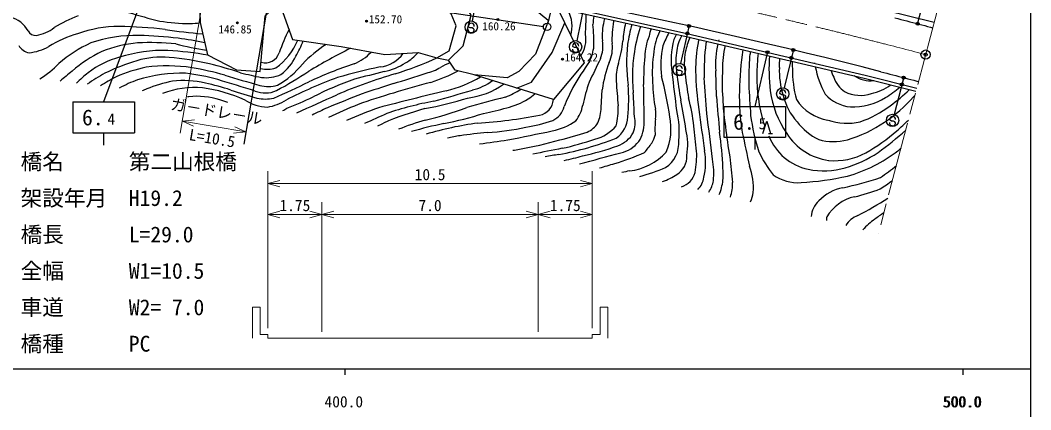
# Model space of a CAD drawing. Units: millimetres, scale not verified, with parts at other scales. Extents: x 40000 to 680000, y 20000 to 380000.
# Drawn here: x 415486 to 579000, y 198357 to 261376 of the extents above; entities that cross this region are included whole.
import ezdxf
from ezdxf.enums import TextEntityAlignment as Align

# ---------------------------------------------------------------- set-up
doc = ezdxf.new("R2010")
doc.units = ezdxf.units.MM
doc.header["$LTSCALE"] = 1000
doc.header["$PDMODE"] = 32
doc.header["$PDSIZE"] = 500
doc.linetypes.add('CHAIN', pattern=[18.5, 12, -1.5, 3.5, -1.5])
for name, color, linetype, lineweight in [('M-BGD', 7, 'Continuous', 25), ('M-BMK', 2, 'CHAIN', 13), ('M-BMK-ROW', 30, 'Continuous', 25), ('M-BMK-SRVR', 3, 'Continuous', 25), ('M-STR-HTXT', 7, 'Continuous', 13), ('M-STR-STRC', 7, 'Continuous', 25), ('M-TTL-BAND', 7, 'Continuous', 25)]:
    doc.layers.add(name, color=color, linetype=linetype, lineweight=lineweight)
doc.styles.add('@ＭＳ ゴシック', font='')
doc.styles.add('ＭＳ ゴシック', font='')
doc.styles.get('@ＭＳ ゴシック').set_extended_font_data('@MS Gothic')
doc.styles.get('ＭＳ ゴシック').set_extended_font_data('MS Gothic')

msp = doc.modelspace()

# ---------------------------------------------------------------- linework, layer by layer
at = {"layer": 'M-BGD'}
for p, q in [((456648, 270739), (451678, 241338)), ((450582, 261011), (450654, 260889)), ((471500, 261282), (471572, 261161)), ((503185, 255127), (503257, 255006)), ((528139, 249052), (528013, 253175)), ((509501, 247231), (509648, 250124)), ((536537, 243042), (537205, 243042))]:
    msp.add_line(p, q, dxfattribs=at)
for points in [[(458421, 282523), (493740, 276612), (507338, 274011), (539122, 267119), (563371, 261069)], [(456814, 271725), (486041, 266801), (505150, 263254), (523353, 259252), (552183, 252501), (560549, 250366)], [(456754, 271318), (485956, 266308), (505051, 262764), (523243, 258765), (552064, 252016), (560422, 249882)], [(454006, 268299), (457994, 262627), (459551, 258276), (467434, 257102), (474485, 255822), (479853, 256178), (482891, 255268), (484911, 256397), (486044, 260450), (485212, 262384), (482464, 264832), (474548, 265766), (469940, 265285)], [(482891, 255268), (484786, 254898), (487150, 257216), (488478, 262166), (486093, 266282)], [(444512, 264430), (444576, 260982), (445793, 255769), (450455, 253326), (454336, 253065), (455145, 262101), (457132, 263854)], [(502487, 263240), (506711, 254479), (501765, 248546), (488937, 252532)], [(556990, 261759), (557474, 261635), (557958, 261510), (558443, 261385), (558927, 261260), (559411, 261135), (559895, 261009), (560379, 260883), (560862, 260757), (561346, 260631), (561830, 260504), (562313, 260377), (562797, 260250), (563103, 260169)], [(500976, 261352), (498869, 255898), (496163, 253103), (494263, 252068), (488937, 252532), (485847, 253301), (484786, 254898)], [(495804, 250398), (498215, 251377), (501565, 256136), (503594, 260943)], [(554753, 253042), (555238, 252917), (555722, 252793), (556206, 252668), (556690, 252543), (557174, 252417), (557658, 252292), (558142, 252166), (558626, 252040), (559109, 251913), (559593, 251787), (560077, 251660), (560560, 251532), (560866, 251452)], [(535667, 243042), (536269, 245048), (536871, 243042)]]:
    msp.add_lwpolyline(points, dxfattribs=at)
for centre, radius in [((492786, 261486), 150), ((450618, 260950), 150), ((450618, 260950), 120), ((450618, 260950), 100), ((450618, 260950), 90), ((450618, 260950), 60), ((450618, 260950), 30), ((471536, 261221), 150), ((471536, 261221), 120), ((471536, 261221), 100), ((471536, 261221), 90), ((471536, 261221), 60), ((471536, 261221), 30), ((492786, 261486), 120), ((503221, 255067), 150), ((503221, 255067), 120), ((503221, 255067), 100), ((503221, 255067), 90), ((503221, 255067), 60), ((503221, 255067), 30)]:
    msp.add_circle(centre, radius, dxfattribs=at)
for centre, radius, start, end in [((459518, 267740), 40919, 335.5233, 335.5233), ((459518, 267740), 40919, 334.599, 334.599), ((319776, -662794), 945500, 75.60996, 81.65752), ((562864, 340274), 100294, 229.37306, 231.89774), ((413132, 257802), 4065, 26.82251, 79.65915), ((437173, 232632), 31951, 112.7045, 120.42085), ((466771, 375976), 118273, 253.41681, 255.94903), ((499639, 260397), 5146, 343.34376, 29.58484), ((370669, 266101), 136460, 357.06155, 358.41155), ((520192, 259940), 12069, 169.94043, 176.50535), ((521889, 259461), 12078, 169.4505, 171.71679), ((417097, 265194), 6347, 279.19927, 307.87754), ((431624, 240088), 20292, 90.4206, 109.71467), ((429123, 168262), 92148, 83.87575, 88.5378), ((442724, 288189), 27348, 260.17421, 270.48703), ((442868, 271256), 10415, 270.48703, 279.43826), ((475736, 257306), 32584, 359.75576, 5.9347), ((519865, 258816), 10211, 166.49073, 184.21154), ((526990, 258331), 15754, 169.51609, 182.71267), ((643256, 218679), 138447, 162.05453, 162.11502), ((528434, 257333), 15431, 166.54883, 177.54989), ((537288, 254189), 23745, 164.09238, 172.13312), ((538705, 252603), 24119, 161.59728, 172.72594), ((563780, 242998), 50958, 160.05135, 160.24996), ((529485, 256025), 12564, 161.49891, 167.29979), ((418009, 260379), 1454, 210.72249, 274.03851), ((429613, 242197), 17669, 105.87913, 122.46297), ((434112, 236618), 22286, 88.41193, 108.90248), ((433903, 201714), 57187, 82.83751, 89.17127), ((452118, 346687), 87795, 261.37692, 265.34731), ((432720, 196571), 62439, 78.34276, 82.34963), ((487347, 245527), 31780, 153.18748, 160.52899), ((502186, 258296), 4833, 325.77377, 9.64528), ((526912, 255006), 10396, 158.67243, 177.3412), ((527402, 255386), 9433, 154.05996, 174.32749), ((523063, 258461), 4275, 163.10927, 165.76942), ((543999, 247522), 26382, 153.285, 158.39188), ((569166, 236991), 52408, 155.03142, 156.07891), ((529551, 255231), 7939, 152.28881, 173.68166), ((545009, 250906), 22549, 159.9723, 166.34261), ((417457, 258664), 2626, 212.32574, 258.09151), ((415626, 265810), 9801, 277.55745, 297.34981), ((436505, 237150), 22689, 115.06709, 130.58904), ((436147, 237979), 19796, 94.82346, 112.12802), ((436421, 216239), 41511, 84.13401, 92.67583), ((459345, 336210), 80866, 256.6425, 260.22633), ((450805, 262076), 10365, 305.6798, 337.73929), ((445519, 264225), 16940, 329.23526, 338.50489), ((476277, 239963), 20828, 122.81919, 136.58402), ((521385, 153498), 115894, 116.92009, 120.72399), ((500384, 258153), 7997, 334.3911, 352.91789), ((504533, 257137), 5231, 337.72534, 10.22659), ((506085, 256855), 5220, 333.691, 8.03802), ((488363, 261019), 24839, 344.48581, 353.0028), ((540014, 254466), 26416, 173.53761, 187.77387), ((533495, 254099), 14371, 167.3862, 187.24986), ((533488, 254887), 12680, 164.66236, 188.94295), ((547942, 253503), 23175, 169.48348, 180.88401), ((541368, 253533), 16746, 163.5288, 165.47495), ((560451, 252960), 34323, 172.25025, 181.52314), ((542763, 254671), 16581, 168.42656, 169.86444), ((543756, 254082), 15769, 167.24861, 183.29672), ((543756, 254082), 15769, 164.82636, 165.43176), ((546994, 253308), 17892, 168.74009, 181.39519), ((565032, 250709), 36103, 169.49523, 170.28583), ((438386, 236371), 22176, 115.9241, 130.87118), ((435153, 241790), 14078, 104.72573, 128.0577), ((438976, 231043), 25463, 89.1213, 106.89832), ((438374, 241441), 13978, 85.07082, 106.77973), ((433859, 182739), 73968, 80.64939, 85.72975), ((436169, 213948), 41560, 76.17435, 85.29928), ((455118, 256859), 2384, 254.23893, 341.94899), ((453271, 258647), 7471, 306.17694, 335.59513), ((466657, 261316), 7565, 292.27306, 317.72726), ((473176, 259016), 5221, 276.10501, 324.96456), ((455964, 316011), 66444, 287.70446, 293.90788), ((473647, 261480), 8163, 301.01144, 319.48995), ((2257575, -593349), 1943235, 154.11, 154.23445), ((534417, 252679), 19860, 171.37746, 181.36799), ((568400, 251192), 52051, 175.26553, 180.23645), ((540261, 252913), 22505, 171.29703, 184.06467), ((531993, 254629), 10437, 171.87078, 190.00604), ((533470, 254363), 10539, 169.79312, 189.38777), ((581444, 249140), 49601, 171.32928, 179.06718), ((602903, 251258), 69538, 176.44453, 180.20774), ((621347, 239245), 89351, 168.97705, 169.47237), ((558791, 252654), 24114, 171.94911, 180.36972), ((563292, 253251), 26652, 174.93651, 187.05441), ((245230, 268480), 293457, 357.11558, 357.40995), ((407244, 268947), 20553, 303.82732, 314.86576), ((444858, 220503), 35897, 107.04125, 115.88197), ((441582, 227484), 26899, 102.29535, 113.13548), ((439318, 226757), 27230, 81.62139, 97.30891), ((432072, 191911), 62795, 74.75719, 79.71305), ((430923, 190578), 65508, 72.01895, 76.60393), ((455370, 258797), 5349, 259.31894, 286.06408), ((450386, 262937), 13813, 299.11468, 321.17887), ((487927, 197415), 59802, 107.92227, 115.47613), ((501198, 128647), 128155, 102.37544, 105.55233), ((472071, 263731), 10906, 282.31375, 302.01289), ((479549, 260376), 7715, 282.19152, 300.81226), ((487528, 246997), 7863, 108.1984, 120.81226), ((553813, 222280), 56453, 144.95394, 150.01328), ((529892, 247357), 20433, 159.4126, 172.2163), ((519167, 252015), 7264, 161.04118, 184.03672), ((552165, 253272), 13856, 178.17751, 197.04196), ((557399, 254583), 16999, 179.44639, 183.4096), ((558654, 253397), 18224, 179.4508, 195.42456), ((559162, 256710), 15297, 188.35713, 188.65452), ((559162, 256710), 15297, 190.68686, 208.52733), ((481634, 182922), 90922, 129.43937, 131.02642), ((454290, 219052), 43792, 129.43325, 132.73453), ((443497, 226698), 29766, 118.73187, 125.22291), ((443425, 228010), 27206, 117.14403, 123.26401), ((441694, 228469), 24338, 88.70085, 107.23021), ((438589, 220831), 32178, 73.98105, 83.47476), ((595422, 738855), 508042, 253.19991, 253.86673), ((463242, 298301), 46999, 255.08546, 259.31708), ((455211, 258005), 5928, 263.39855, 294.62417), ((422193, 313837), 72695, 298.56333, 303.36664), ((493047, 180802), 75972, 110.18202, 117.00512), ((489546, 195576), 59703, 109.55951, 116.54975), ((499386, 173462), 82582, 106.32771, 113.30231), ((665910, -502885), 779843, 104.21608, 104.58311), ((424975, 418585), 175019, 286.90667, 288.73081), ((471967, 281276), 31558, 288.35532, 297.08553), ((479502, 270180), 20795, 283.66939, 300.22303), ((542431, 252026), 27870, 179.63233, 184.96789), ((469190, 238420), 51934, 8.10786, 15.48489), ((207537, 210480), 316285, 6.58767, 7.71068), ((578630, 259019), 57252, 186.22066, 190.67097), ((606438, 262511), 83948, 186.74994, 189.4015), ((570926, 253858), 46162, 180.88401, 188.61142), ((350194, 236369), 176643, 3.21117, 5.09229), ((566481, 251175), 37412, 177.39973, 184.57425), ((560104, 252174), 25428, 179.26924, 196.72909), ((553902, 255977), 7759, 200.26418, 209.39731), ((551278, 253410), 4318, 196.70871, 236.28007), ((553066, 256192), 4608, 234.24373, 276.96798), ((440767, 233656), 19121, 109.18184, 118.91112), ((451496, 212447), 40877, 112.34959, 113.49186), ((444911, 228217), 23788, 101.64891, 112.12434), ((443720, 236144), 14341, 84.89288, 111.25079), ((441866, 235368), 16242, 77.26551, 96.21143), ((441694, 225880), 24769, 65.76005, 82.33652), ((436108, 208970), 43261, 71.88516, 77.53434), ((350678, -77101), 342809, 72.541, 73.59972), ((455595, 255789), 5147, 254.86492, 287.08039), ((401021, 377307), 139984, 293.35159, 295.9173), ((569845, -41005), 306877, 107.83155, 108.8314), ((538512, 42301), 216552, 105.15344, 106.81019), ((486434, 261135), 12434, 276.65345, 305.79916), ((486673, 258451), 8600, 283.4808, 307.34825), ((491686, 253373), 3080, 311.03293, 311.03294), ((489839, 260429), 12207, 289.90469, 302.97031), ((548808, 228329), 49171, 153.20509, 157.13927), ((543126, 239545), 37499, 161.64179, 167.54261), ((2541496, 397582), 2034825, 184.11676, 184.22926), ((486722, 248553), 27220, 354.04049, 4.93118), ((264070, 244206), 252372, 0.15122, 1.53758), ((540042, 251527), 22230, 180.54009, 191.72821), ((838213, 267270), 305281, 183.05399, 183.99733), ((551664, 257002), 7649, 281.62599, 307.45922), ((543867, 267353), 21851, 302.18434, 309.71557), ((444049, 234829), 14228, 95.23203, 96.06507), ((444026, 236691), 12372, 72.22053, 95.91149), ((475161, 324189), 78401, 250.94044, 254.18236), ((455152, 253965), 4363, 248.15117, 294.34399), ((455074, 254976), 6350, 258.33308, 283.03257), ((436601, 302907), 59977, 291.55008, 295.96482), ((152313, 947067), 765323, 293.72435, 294.25595), ((532268, 87467), 173253, 110.78387, 112.77002), ((504509, 151054), 102619, 106.19666, 109.55844), ((687099, -580473), 854823, 103.71573, 104.47237), ((469034, 310110), 64155, 280.72131, 287.07868), ((389737, 576562), 341138, 285.7656, 286.85986), ((984206, -1551797), 1866280, 105.2284, 105.42761), ((491160, 259321), 12504, 284.06127, 301.31772), ((494121, 254454), 6808, 301.31772, 313.02673), ((498969, 248765), 2805, 281.40603, 355.53076), ((434501, 243475), 80400, 1.66606, 4.37835), ((495283, 240966), 29397, 6.43628, 15.44959), ((800569, 270333), 273260, 184.46672, 185.68985), ((567947, 249115), 36107, 178.67857, 189.39137), ((552402, 252016), 15694, 187.46087, 214.75895), ((548791, 251694), 10182, 194.11576, 221.575), ((547309, 252514), 7379, 212.5002, 261.2634), ((550496, 253826), 6507, 222.80531, 263.89582), ((551413, 254847), 5630, 243.26964, 288.56668), ((550119, 257726), 10375, 268.25967, 301.27721), ((543315, 263373), 22057, 303.07613, 319.22095), ((537318, 273047), 31772, 306.5677, 313.90478), ((350120, 440376), 284067, 317.63777, 317.70672), ((431648, 195143), 55722, 71.79602, 73.1464), ((455838, 254689), 7384, 237.4365, 267.15822), ((454147, 255396), 8190, 279.30867, 302.53064), ((455564, 251790), 5586, 295.843, 303.31236), ((556062, 50874), 216343, 114.83007, 115.56536), ((541705, 80858), 181584, 113.20547, 114.86196), ((506704, 156917), 96229, 110.20566, 113.53597), ((494634, 196978), 51927, 105.25796, 113.11967), ((491004, 199456), 49550, 99.97026, 109.08559), ((468313, 299990), 56216, 283.04574, 290.21355), ((436364, 478101), 238042, 283.13404, 284.06127), ((500217, 248246), 3382, 294.90949, 346.05122), ((500521, 248751), 6092, 323.05466, 349.43283), ((500777, 247811), 8743, 339.54928, 356.19566), ((502556, 246799), 9683, 345.07137, 4.26471), ((511585, 246184), 6741, 353.18764, 7.02421), ((-38830, 145824), 570499, 9.87907, 10.36003), ((1029442, 313792), 508569, 187.55282, 188.31518), ((557964, 249135), 28791, 181.87834, 190.03011), ((545215, 262299), 18435, 289.65242, 306.75685), ((1493566, -2009792), 2475430, 114.30225, 114.39352), ((471455, 307465), 64061, 281.31965, 287.2517), ((484151, 325990), 81439, 273.76393, 280.88079), ((509536, 245838), 4260, 303.88733, 358.49881), ((510297, 244799), 4681, 339.66577, 12.50532), ((531746, 243776), 13563, 173.18764, 184.11144), ((510719, 243867), 10064, 337.60996, 10.75702), ((507197, 243438), 14913, 354.05249, 12.89269), ((246905, 206865), 282417, 6.51302, 8.0193), ((564620, 249874), 31188, 187.15535, 198.27699), ((347144, 493828), 279646, 296.8331, 297.03305), ((501857, 177807), 70569, 107.18854, 110.91026), ((500008, 168250), 78054, 101.81279, 105.78122), ((496969, 189538), 55693, 97.71063, 106.48934), ((486340, 300257), 57261, 274.74716, 281.05028), ((493246, 268679), 24954, 279.38287, 289.65916), ((499405, 253958), 10699, 281.66711, 304.015), ((505716, 246824), 3855, 293.276, 327.56027), ((506952, 248400), 6432, 283.76112, 320.45371), ((511183, 244674), 5261, 326.25204, 2.15189), ((512891, 241249), 10606, 350.47412, 13.38254), ((-291694, 154957), 821060, 5.95779, 6.24428), ((587424, 249818), 58091, 185.62906, 190.47818), ((549375, 251352), 10412, 218.03418, 243.26484), ((549304, 254354), 9649, 251.16182, 282.63742), ((543454, 262350), 21128, 286.11433, 304.27434), ((514971, 290125), 63018, 312.24211, 314.57106), ((490824, 215075), 27937, 98.5813, 102.81853), ((500133, 142043), 101555, 95.11514, 97.62652), ((-16129, 3813780), 3608071, 278.06076, 278.13422), ((388244, 778379), 546772, 281.19362, 281.96194), ((486069, 300563), 60891, 279.62361, 285.95088), ((493732, 288507), 49653, 280.32987, 291.47774), ((488616, 300137), 59826, 283.71729, 288.13654), ((492880, 287429), 47890, 282.39729, 289.01389), ((510670, 245422), 4603, 288.89746, 330.75049), ((514954, 243390), 3316, 325.42092, 349.8122), ((470022, 234951), 59217, 2.41328, 8.04792), ((780172, 293255), 252847, 191.41249, 192.67162), ((544822, 245860), 8800, 201.41273, 257.7932), ((547625, 248210), 9608, 212.35446, 262.0486), ((547007, 250614), 8868, 254.85949, 285.10448), ((537244, 266565), 30609, 299.48246, 311.02407), ((523283, 282646), 52756, 305.98376, 312.26906), ((486423, 289449), 49897, 280.11813, 281.35753), ((576191, -129677), 377465, 101.1556, 101.88821), ((494356, 291851), 53816, 283.02871, 289.32021), ((511794, 244557), 4694, 280.55557, 323.2984), ((502672, 251857), 18234, 319.25095, 325.42092), ((517328, 241470), 4721, 303.29963, 5.13318), ((533788, 268094), 36558, 310.44321, 311.48158), ((637795, -574786), 825584, 99.42253, 99.57685), ((478423, 346302), 110505, 283.10828, 284.71262), ((396177, 661321), 437181, 284.54953, 285.45171), ((498144, 282637), 46456, 286.93344, 293.25435), ((512895, 246665), 9736, 277.00407, 317.06637), ((520036, 239308), 3320, 300.34215, 3.2153), ((508392, 239586), 16549, 350.05498, 2.05449), ((516121, 238357), 10273, 346.55212, 10.58499), ((515125, 236663), 12574, 354.25064, 10.24608), ((637589, 248489), 107685, 184.91977, 187.11964), ((551758, 247906), 18484, 205.0028, 218.62557), ((547275, 249263), 10613, 264.71091, 298.31607), ((543060, 257309), 20664, 286.66856, 302.88514), ((543097, 258717), 23405, 285.46697, 307.99056), ((458401, 418627), 188133, 285.67248, 286.44942), ((503097, 279896), 45589, 286.09356, 291.65435), ((521825, 236455), 7427, 354.78589, 7.65853), ((523981, 234270), 10133, 355.58662, 20.32225), ((545432, 250256), 13230, 259.23513, 285.58991), ((532421, 268583), 39507, 304.28663, 308.93953), ((833381, -1190147), 1462431, 102.6112, 102.66135), ((516548, 243754), 8952, 288.8041, 305.23962), ((521403, 237675), 3423, 288.53597, 343.94025), ((522701, 236450), 3446, 314.60483, 351.9589), ((519548, 236662), 9714, 340.36907, 354.78589), ((541291, 241944), 6848, 234.52755, 274.45556), ((539414, 280059), 45006, 273.06826, 282.73903), ((539177, 280800), 47461, 281.42708, 289.061), ((539543, 258192), 28430, 302.0574, 306.91786), ((523133, 236156), 4566, 325.73511, 350.50529), ((524193, 234854), 6549, 341.44743, 2.51851), ((550156, 226873), 7572, 102.01153, 135.90876), ((544545, 259511), 27343, 282.49416, 291.65035), ((524619, 235198), 4458, 333.25722, 336.18961), ((529381, 234082), 4740, 333.98392, 352.83146), ((552047, 225938), 7058, 102.98494, 149.19382), ((520224, 288597), 66384, 297.61547, 302.47134), ((547126, 229380), 3665, 131.07956, 176.58121), ((560455, 227884), 14565, 173.4242, 175.69693), ((552435, 226036), 4007, 111.05653, 147.65035), ((559389, 220952), 9966, 124.40511, 139.2428), ((578057, 196573), 40661, 124.13325, 126.69867)]:
    msp.add_arc(centre, radius, start, end, dxfattribs=at)
at = {"layer": 'M-BMK'}
msp.add_line((577921, 316273), (554338, 226799), dxfattribs=at)
msp.add_lwpolyline([(555872, 257401), (556356, 257276), (556840, 257152), (557324, 257027), (557808, 256902), (558292, 256776), (558776, 256650), (559260, 256525), (559744, 256398), (560228, 256272), (560711, 256145), (561195, 256018), (561679, 255891), (561984, 255811)], dxfattribs=at)
msp.add_arc((319776, -662794), 950000, 75.60996, 97.71992, dxfattribs=at)
at = {"layer": 'M-BMK-ROW'}
for p, q in [((500134, 260283), (455343, 267041)), ((501267, 262713), (500864, 260894))]:
    msp.add_line(p, q, dxfattribs=at)
msp.add_circle((500734, 260308), 600, dxfattribs=at)
at = {"layer": 'M-BMK-SRVR'}
msp.add_circle((561984, 255811), 750, dxfattribs=at)
msp.add_point((561984, 255811), dxfattribs=at)
at = {"layer": 'M-STR-HTXT'}
for p, q in [((446355, 272478), (441385, 243078)), ((443710, 245238), (441719, 245050)), ((441719, 245050), (452011, 243310)), ((441719, 245050), (443537, 244217)), ((452011, 243310), (450192, 244142)), ((450020, 243122), (452011, 243310)), ((455554, 211548), (455554, 236948)), ((457485, 235466), (455554, 234948)), ((508054, 234948), (506122, 235466)), ((508054, 211548), (508054, 236948)), ((455554, 234948), (508054, 234948)), ((455554, 234948), (457485, 234431)), ((506122, 234431), (508054, 234948)), ((464304, 210948), (464304, 231948)), ((499304, 210948), (499304, 231948)), ((457485, 230466), (455554, 229948)), ((455554, 229948), (464304, 229948)), ((455554, 229948), (457485, 229431)), ((464304, 229948), (462372, 230466)), ((462372, 229431), (464304, 229948)), ((466235, 230466), (464304, 229948)), ((464304, 229948), (499304, 229948)), ((464304, 229948), (466235, 229431)), ((499304, 229948), (497372, 230466)), ((497372, 229431), (499304, 229948)), ((501235, 230466), (499304, 229948)), ((499304, 229948), (508054, 229948)), ((499304, 229948), (501235, 229431)), ((508054, 229948), (506122, 230466)), ((506122, 229431), (508054, 229948)), ((453054, 214948), (453054, 209948)), ((454304, 214948), (453054, 214948)), ((454304, 210548), (454304, 214948)), ((509304, 210548), (509304, 214948)), ((510554, 214948), (509304, 214948)), ((510554, 214948), (510554, 209948)), ((455554, 210548), (454304, 210548)), ((455554, 209948), (455554, 210548)), ((455554, 209948), (464304, 209948)), ((464304, 209948), (499304, 209948)), ((499304, 209948), (508054, 209948)), ((508054, 209948), (508054, 210548)), ((509304, 210548), (508054, 210548))]:
    msp.add_line(p, q, dxfattribs=at)
at = {"layer": 'M-STR-STRC'}
for p, q in [((438672, 274148), (428978, 248153)), ((489719, 267155), (488637, 261234)), ((560739, 260944), (562192, 266516)), ((506722, 263887), (505545, 258049)), ((488058, 260261), (487958, 260379)), ((488302, 260121), (488058, 260261)), ((488603, 260119), (488302, 260121)), ((488848, 260007), (488603, 260119)), ((488954, 259871), (488848, 260007)), ((523663, 260307), (522348, 254353)), ((504947, 257079), (504848, 257197)), ((505192, 256940), (504947, 257079)), ((505493, 256938), (505192, 256940)), ((505738, 256826), (505493, 256938)), ((505844, 256690), (505738, 256826)), ((536359, 256053), (534329, 247439)), ((540535, 256418), (539097, 250431)), ((521732, 253387), (521633, 253505)), ((521977, 253248), (521732, 253387)), ((522278, 253246), (521977, 253248)), ((522523, 253134), (522278, 253246)), ((522629, 252998), (522523, 253134)), ((558393, 251945), (556880, 246142)), ((538464, 249469), (538364, 249587)), ((538709, 249330), (538464, 249469)), ((539010, 249327), (538709, 249330)), ((539255, 249216), (539010, 249327)), ((539361, 249079), (539255, 249216)), ((423978, 248153), (433978, 248153)), ((423978, 248153), (423978, 243153)), ((433978, 248153), (433978, 243153)), ((529329, 247439), (539329, 247439)), ((529329, 247439), (529329, 242439)), ((539329, 247439), (539329, 242439)), ((556228, 245186), (556129, 245304)), ((556473, 245046), (556228, 245186)), ((556774, 245044), (556473, 245046)), ((557019, 244932), (556774, 245044)), ((557125, 244796), (557019, 244932)), ((423978, 243153), (433978, 243153)), ((428978, 243153), (428978, 241153)), ((529329, 242439), (539329, 242439)), ((534329, 242439), (534329, 240439))]:
    msp.add_line(p, q, dxfattribs=at)
for centre, radius in [((488457, 260250), 1000), ((523695, 260454), 150), ((523695, 260454), 120), ((523695, 260454), 90), ((523695, 260454), 60), ((523695, 260454), 30), ((560702, 260799), 150), ((560702, 260799), 120), ((560702, 260799), 90), ((560702, 260799), 60), ((560702, 260799), 30), ((523426, 259235), 150), ((523426, 259235), 120), ((523426, 259235), 90), ((523426, 259235), 60), ((523426, 259235), 30), ((505347, 257069), 1000), ((536394, 256199), 150), ((536394, 256199), 120), ((536394, 256199), 90), ((536394, 256199), 60), ((536394, 256199), 30), ((540265, 255292), 150), ((540265, 255292), 120), ((540265, 255292), 90), ((540265, 255292), 60), ((540265, 255292), 30), ((540570, 256564), 150), ((540570, 256564), 120), ((540570, 256564), 90), ((540570, 256564), 60), ((540570, 256564), 30), ((522132, 253377), 1000), ((558431, 252090), 150), ((558431, 252090), 120), ((558431, 252090), 90), ((558431, 252090), 60), ((558431, 252090), 30), ((538864, 249458), 1000), ((558141, 250981), 150), ((558141, 250981), 120), ((558141, 250981), 90), ((558141, 250981), 60), ((558141, 250981), 30), ((556628, 245175), 1000)]:
    msp.add_circle(centre, radius, dxfattribs=at)
for centre, start, end in [((488458, 260375), 359.55488, 179.55488), ((488454, 259875), 179.55488, 359.55488), ((505348, 257194), 359.55488, 179.55488), ((505344, 256694), 179.55488, 359.55488), ((522133, 253502), 359.55488, 179.55488), ((522129, 253002), 179.55488, 359.55488), ((538861, 249083), 179.55488, 359.55488), ((538864, 249583), 359.55488, 179.55488), ((556629, 245300), 359.55488, 179.55488), ((556625, 244800), 179.55488, 359.55488)]:
    msp.add_arc(centre, 500, start, end, dxfattribs=at)
for p in [(523695, 260454), (560702, 260799), (523426, 259235), (540570, 256564), (536394, 256199), (540265, 255292), (558431, 252090), (558141, 250981)]:
    msp.add_point(p, dxfattribs=at)
at = {"layer": 'M-TTL-BAND'}
for p, q in [((579000, 20000), (579000, 370000)), ((40000, 205000), (579000, 205000)), ((468000, 205000), (468000, 204000)), ((568000, 205000), (568000, 204000))]:
    msp.add_line(p, q, dxfattribs=at)

# ---------------------------------------------------------------- texts
at = {"layer": 'M-BGD', "style": 'ＭＳ ゴシック'}
for s, p in [('152.70', (471898, 260477)), ('146.85', (447555, 258844)), ('160.26', (490257, 259345)), ('164.22', (503584, 254322))]:
    msp.add_text(s, height=1320, dxfattribs=at).set_placement(p, align=Align.BOTTOM_LEFT)
at = {"layer": 'M-STR-HTXT', "style": 'ＭＳ ゴシック'}
msp.add_text('ガ－ドレ－ル', height=1833, rotation=350.405, dxfattribs=at).set_placement((447032, 245166), align=Align.BOTTOM_CENTER)
at = {"layer": 'M-STR-HTXT', "style": '@ＭＳ ゴシック'}
msp.add_text('L=10.5', height=1833, rotation=350.405, dxfattribs=at).set_placement((446698, 243194), align=Align.TOP_CENTER)
at = {"layer": 'M-STR-HTXT', "style": 'ＭＳ ゴシック'}
for s, p in [('橋名\u3000\u3000\u3000第二山根橋', (415554, 236448)), ('架設年月\u3000H19.2', (415554, 230557)), ('橋長\u3000\u3000\u3000L=29.0', (415554, 224666)), ('全幅\u3000\u3000\u3000W1=10.5', (415554, 218775)), ('車道\u3000\u3000\u3000W2= 7.0', (415554, 212884)), ('橋種\u3000\u3000\u3000PC', (415554, 206993))]:
    msp.add_text(s, height=2566, dxfattribs=at).set_placement(p, align=Align.BOTTOM_LEFT)
for s, p in [('10.5', (481804, 234948)), ('1.75', (459929, 229948)), ('7.0', (481804, 229948)), ('1.75', (503679, 229948))]:
    msp.add_text(s, height=1833, dxfattribs=at).set_placement(p, align=Align.BOTTOM_CENTER)
at = {"layer": 'M-STR-STRC', "style": 'ＭＳ ゴシック'}
for p in [(428978, 245653), (534329, 244939)]:
    msp.add_text('6.', height=2566, dxfattribs=at).set_placement(p, align=Align.MIDDLE_RIGHT)
for s, p in [('4', (430228, 243903)), ('5', (535579, 243189))]:
    msp.add_text(s, height=1833, dxfattribs=at).set_placement(p, align=Align.BOTTOM_CENTER)
at = {"layer": 'M-TTL-BAND', "style": 'ＭＳ ゴシック'}
for s, p in [('400.0', (467844, 198195)), ('500.0', (567844, 198195)), ('500.0', (568000, 198195))]:
    msp.add_text(s, height=1833, dxfattribs=at).set_placement(p, align=Align.BOTTOM_CENTER)

doc.saveas('drawing.dxf')
